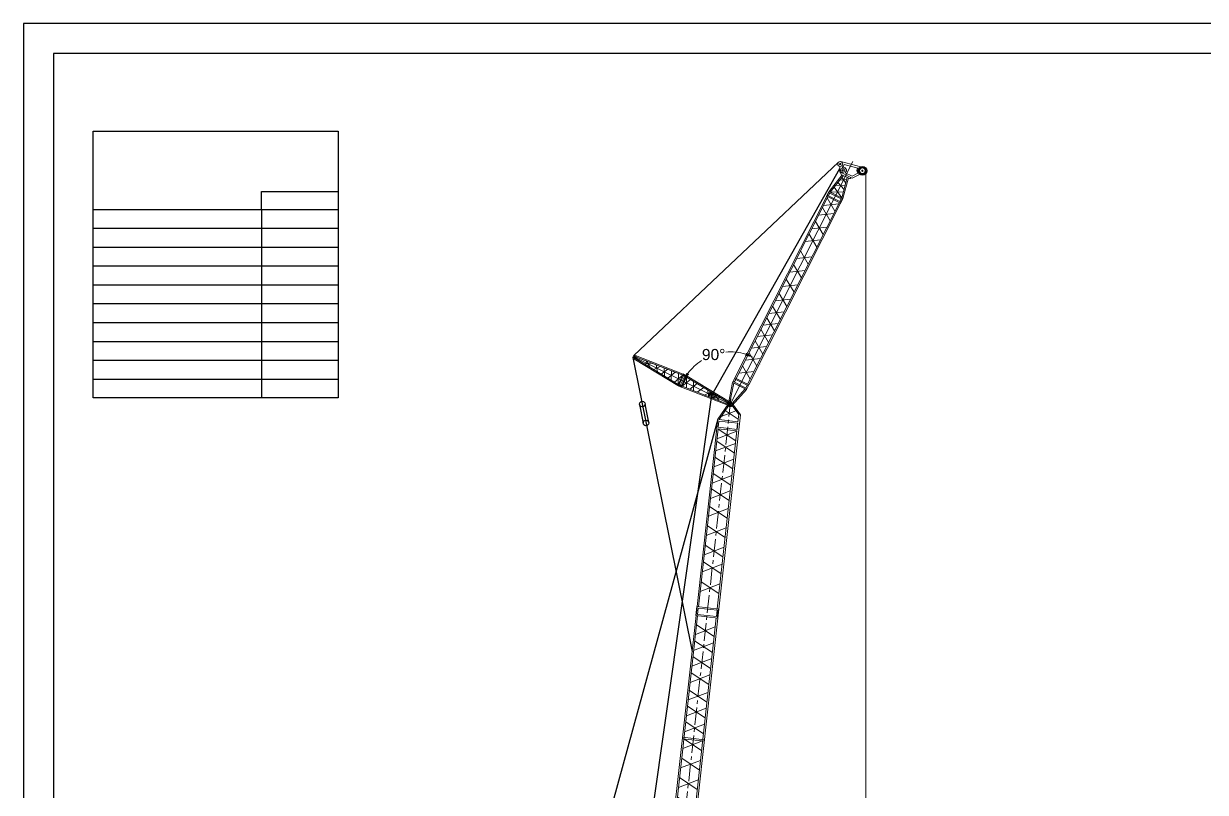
# Model space of a CAD drawing. Header units: millimetres. Extents: x -532461 to 503061443, y -184551 to 137919.
# Drawn here: x -532461 to -426115, y -115339 to -46127 of the extents above; entities that cross this region are included whole.
import ezdxf

# ---------------------------------------------------------------- set-up
doc = ezdxf.new("R2010")
doc.units = ezdxf.units.MM
doc.linetypes.add('CENTER', pattern=[50.8, 31.75, -6.35, 6.35, -6.35])
doc.linetypes.add('HIDDEN', pattern=[9.525, 6.35, -3.175])
doc.styles.get("Standard").update_dxf_attribs({"font": 'arial.ttf'})
doc.styles.add('style1', font='swisscl.ttf')
doc.dimstyles.get("Standard").update_dxf_attribs({"dimtxt": 1000, "dimasz": 800, "dimexe": 0.18, "dimexo": 600, "dimgap": 100, "dimtad": 0, "dimtih": 1, "dimtoh": 1, "dimdec": 0, "dimzin": 0, "dimdsep": 46, "dimtxsty": 'Standard', "dimcen": 0.09, "dimadec": 0, "dimazin": 0, "dimtfac": 1, "dimtdec": 0, "dimtofl": 0, "dimtmove": 0, "dimatfit": 3, "dimfxl": 1, "dimtolj": 1, "dimtzin": 0, "dimlwd": 5, "dimlwe": 5, "dimarcsym": 0})

# ---------------------------------------------------------------- blocks, each defined once
blk = doc.blocks.new('Main boom-73.5mtr')
at = {"color": 7, "linetype": 'CENTER', "lineweight": 5, "ltscale": 50}
blk.add_line((7993, 73557), (12, 105), dxfattribs=at)
at = {"color": 7, "lineweight": 18, "ltscale": 50}
for p, q in [((7746, 73091), (6828, 71732)), ((7786, 72950), (6936, 71693)), ((8104, 72962), (8696, 72158)), ((8131, 73115), (8854, 72131)), ((6861, 71006), (6922, 71564)), ((8625, 71509), (8696, 72158)), ((5105, 54844), (6847, 70877)), ((6794, 54660), (8537, 70694))]:
    blk.add_line(p, q, dxfattribs=at)
at = {"color": 7, "lineweight": 5}
for p, q in [((7135, 71987), (8448, 72495)), ((7487, 72508), (8650, 71736)), ((6749, 69974), (8534, 70664)), ((6844, 70848), (8439, 69791)), ((6629, 68872), (8414, 69562)), ((6724, 69745), (8319, 68688)), ((6474, 67445), (8259, 68135)), ((6569, 68318), (8164, 67261)), ((6316, 65984), (8100, 66673)), ((6411, 66857), (8005, 65800)), ((6163, 64583), (7948, 65273)), ((6258, 65457), (7853, 64400)), ((6086, 63869), (7680, 62811)), ((5991, 62995), (7775, 63685)), ((5804, 61271), (7588, 61961)), ((5898, 62144), (7493, 61087)), ((5614, 59524), (7398, 60214)), ((5709, 60397), (7303, 59340)), ((5448, 58003), (7233, 58693)), ((5543, 58876), (7138, 57819)), ((5254, 56216), (7039, 56906)), ((5349, 57090), (6944, 56033)), ((4928, 53214), (6523, 52157)), ((4833, 52341), (6617, 53030)), ((4677, 50900), (6461, 51590)), ((4771, 51773), (6366, 50716)), ((4523, 49485), (6307, 50175)), ((4618, 50358), (6212, 49301)), ((4363, 48018), (6148, 48708)), ((4458, 48892), (6053, 47835)), ((4193, 46449), (5977, 47139)), ((4288, 47322), (5882, 46265)), ((4134, 45906), (5728, 44849)), ((4039, 45032), (5823, 45722)), ((3883, 43595), (5667, 44285)), ((3978, 44469), (5572, 43412)), ((3717, 42074), (5502, 42764)), ((3812, 42947), (5407, 41890)), ((3528, 40327), (5312, 41017)), ((3623, 41200), (5217, 40143)), ((3433, 39454), (5027, 38396)), ((3338, 38580), (5122, 39270)), ((3148, 36833), (4932, 37523)), ((3243, 37707), (4837, 36650)), ((2958, 35086), (4742, 35776)), ((3053, 35960), (4648, 34903)), ((2863, 34213), (4458, 33156)), ((2768, 33339), (4553, 34029)), ((2578, 31592), (4363, 32282)), ((2673, 32466), (4268, 31409)), ((2389, 29845), (4173, 30535)), ((2484, 30719), (4078, 29662)), ((2188, 28461), (3972, 29151)), ((2282, 29335), (3877, 28278)), ((1998, 26714), (3782, 27404)), ((2093, 27588), (3687, 26531)), ((1808, 24967), (3592, 25657)), ((1903, 25841), (3497, 24784)), ((1636, 22916), (3420, 23606)), ((1731, 23789), (3325, 22732)), ((1446, 21169), (3230, 21859)), ((1541, 22043), (3135, 20985)), ((1351, 20296), (2945, 19239)), ((1256, 19422), (3040, 20112)), ((1066, 17675), (2851, 18365)), ((1161, 18549), (2756, 17492)), ((876, 15928), (2661, 16618)), ((971, 16802), (2566, 15745)), ((693, 14240), (2477, 14930)), ((788, 15113), (2382, 14056)), ((503, 12493), (2287, 13183)), ((598, 13366), (2192, 12309)), ((313, 10746), (2098, 11436)), ((408, 11619), (2003, 10562)), ((119, 8960), (1903, 9650)), ((214, 9833), (1809, 8776)), ((-67, 7252), (1718, 7942)), ((28, 8125), (1623, 7068))]:
    blk.add_line(p, q, dxfattribs=at)
at = {"color": 7, "lineweight": 18}
for p, q in [((4982, 54857), (6828, 71732)), ((6861, 71006), (6922, 71564)), ((8612, 71381), (6922, 71564)), ((8625, 71509), (6936, 71693)), ((6954, 54643), (8854, 72131)), ((8537, 70694), (6847, 70877)), ((8551, 70822), (6861, 71006)), ((6954, 54643), (4946, 54861)), ((5030, 54157), (5091, 54715)), ((6781, 54532), (5091, 54715)), ((-232, 7210), (4891, 54042)), ((-67, 7252), (5016, 54029)), ((1623, 7068), (6706, 53845)), ((1776, 6992), (6865, 53828)), ((6865, 53828), (4886, 54043)), ((6719, 53973), (5030, 54157)), ((5661, 42746), (3679, 42962)), ((5675, 42875), (3693, 43090)), ((4047, 29838), (2357, 30021)), ((4078, 29662), (2389, 29845)), ((3972, 29151), (2282, 29335)), ((3986, 29280), (2296, 29463)), ((2650, 15041), (642, 15259)), ((2477, 14930), (788, 15113)), ((2552, 15616), (862, 15800)), ((2566, 15745), (876, 15928)), ((-232, 7210), (-79, 64)), ((1782, 7051), (-226, 7269)), ((1598, 6941), (-69, 7122)), ((-69, 7122), (-49, 6495)), ((1443, 6333), (-49, 6495)), ((95, 47), (1776, 6992)), ((1443, 6333), (1598, 6941)), ((1411, 6207), (-45, 6365)), ((-45, 6365), (31, 4029)), ((836, 3941), (1411, 6207)), ((31, 4029), (844, 3941)), ((36, 3864), (124, 1138)), ((36, 3864), (795, 3782)), ((124, 1138), (795, 3782))]:
    blk.add_line(p, q, dxfattribs=at)
at = {"color": 7, "ltscale": 50}
blk.add_line((8551, 70822), (8611, 71381), dxfattribs=at)
at = {"color": 7, "lineweight": 13}
for p, q in [((8771, 71363), (8771, 71363)), ((8785, 71492), (8785, 71492))]:
    blk.add_line(p, q, dxfattribs=at)
for p, q in [((4891, 54042), (4982, 54857)), ((6781, 54532), (6719, 53973)), ((6865, 53828), (6954, 54643))]:
    blk.add_line(p, q)
at = {"color": 7, "lineweight": 18, "ltscale": 50}
for centre, radius in [((7940, 73070), 196), ((7940, 73070), 157), ((7940, 73070), 157), ((0, 0), 74), ((0, 0), 43.9)]:
    blk.add_circle(centre, radius, dxfattribs=at)
at = {"color": 7, "lineweight": 18}
blk.add_circle((7940, 73070), 62.4, dxfattribs=at)
blk.add_circle((7940, 73070), 62.4, dxfattribs=at)
blk.add_circle((7940, 73070), 62.4, dxfattribs=at)
blk.add_circle((7940, 73070), 62.4, dxfattribs=at)
at = {"color": 7, "linetype": 'HIDDEN', "lineweight": 18, "ltscale": 1500}
for radius in [62.4, 62.4, 49.9, 49.9]:
    blk.add_circle((7940, 73070), radius, dxfattribs=at)
blk.add_circle((0, 0), 106)
blk = doc.blocks.new('luff-24.5mtr')
at = {"color": 7, "linetype": 'CENTER', "lineweight": 5, "ltscale": 2500}
blk.add_line((0, 0), (11719, 21515), dxfattribs=at)
at = {"color": 7, "lineweight": 18, "ltscale": 50}
for p, q in [((10626, 21529), (12414, 21011)), ((9491, 18881), (10720, 20334)), ((9594, 18824), (10824, 20278)), ((10524, 20610), (10526, 21100)), ((10524, 20610), (11606, 20021)), ((10634, 20381), (11354, 19988)), ((10925, 21260), (12144, 20892)), ((11005, 20521), (11598, 20199)), ((11598, 20199), (12141, 20453)), ((11606, 20021), (12389, 20378)), ((10610, 18270), (11165, 20092)), ((10714, 18214), (11268, 20035)), ((9263, 18463), (498, 2371)), ((9367, 18407), (601, 2314)), ((9263, 18463), (10488, 17799)), ((9309, 18548), (10534, 17883)), ((9548, 18740), (9413, 18492)), ((9445, 18796), (10668, 18130)), ((9491, 18881), (10714, 18214)), ((10551, 18195), (10417, 17947)), ((10384, 17855), (1618, 1760)), ((10488, 17799), (1722, 1704)), ((271, 1954), (498, 2371)), ((421, 1982), (555, 2230)), ((452, 2286), (1676, 1620)), ((498, 2371), (1722, 1704)), ((271, 1954), (-172, 93)), ((375, 1898), (-31, 193)), ((1495, 1288), (172, -94)), ((1392, 1345), (179, 79)), ((271, 1954), (1495, 1288)), ((317, 2038), (1541, 1372)), ((1400, 1339), (1400, 1339)), ((1437, 1428), (1572, 1676)), ((1495, 1288), (1722, 1704)), ((1581, 1671), (1581, 1671))]:
    blk.add_line(p, q, dxfattribs=at)
at = {"color": 7, "lineweight": 5, "ltscale": 50}
for p, q in [((10610, 18270), (9948, 19242)), ((10102, 19425), (10933, 19330)), ((10840, 19024), (10309, 19669)), ((10482, 19873), (11105, 19898)), ((11010, 19585), (10693, 20123)), ((9308, 18303), (9967, 17090)), ((9594, 18824), (10770, 18794)), ((8842, 17447), (9501, 16234)), ((10326, 17751), (8950, 17642)), ((8175, 16222), (8834, 15009)), ((9860, 16895), (8484, 16786)), ((7566, 15104), (8225, 13891)), ((9193, 15670), (7817, 15561)), ((8584, 14552), (7208, 14443)), ((7768, 13055), (6392, 12946)), ((6751, 13607), (7410, 12394)), ((7109, 11844), (5733, 11735)), ((6091, 12396), (6750, 11183)), ((5394, 11116), (6053, 9903)), ((4703, 9847), (5362, 8634)), ((6412, 10564), (5036, 10455)), ((4085, 8713), (4744, 7501)), ((5720, 9295), (4344, 9186)), ((3530, 7694), (4189, 6481)), ((5103, 8161), (3727, 8052)), ((2966, 6683), (3625, 5470)), ((4547, 7142), (3171, 7033)), ((2420, 5653), (3077, 4439)), ((3984, 6131), (2608, 6022)), ((1840, 4588), (2497, 3374)), ((3428, 5106), (2052, 4997)), ((1212, 3436), (1869, 2222)), ((2857, 4035), (1480, 3928)), ((2229, 2882), (853, 2775))]:
    blk.add_line(p, q, dxfattribs=at)
at = {"color": 7, "lineweight": 5}
for p, q in [((10754, 19888), (10743, 19886)), ((9847, 18261), (9852, 18250)), ((10028, 18593), (10032, 18583)), ((802, 1660), (813, 1662)), ((985, 1991), (996, 1993))]:
    blk.add_line(p, q, dxfattribs=at)
for p, q in [((9263, 18463), (9491, 18881)), ((10488, 17799), (10714, 18214))]:
    blk.add_line(p, q)
at = {"color": 7, "ltscale": 50}
for p, q in [((10619, 18266), (10619, 18266)), ((10425, 17942), (10426, 17942))]:
    blk.add_line(p, q, dxfattribs=at)
at = {"color": 7}
blk.add_line((2842, 3484), (2841, 3484), dxfattribs=at)
at = {"color": 7, "lineweight": 18, "ltscale": 50}
for centre, radius in [((10573, 21316), 220), ((10573, 21316), 65.3), ((10780, 20744), 183), ((10780, 20744), 57.2), ((12547, 20647), 313), ((12547, 20647), 253), ((12547, 20647), 53.9), ((0, 0), 196), ((0, 0), 157), ((0, 0), 157)]:
    blk.add_circle(centre, radius, dxfattribs=at)
at = {"color": 7, "ltscale": 50}
blk.add_circle((12547, 20647), 388, dxfattribs=at)
at = {"color": 7, "lineweight": 18}
blk.add_circle((0, 0), 62.4, dxfattribs=at)
blk.add_circle((0, 0), 62.4, dxfattribs=at)
blk.add_circle((0, 0), 62.4, dxfattribs=at)
blk.add_circle((0, 0), 62.4, dxfattribs=at)
at = {"color": 7, "linetype": 'HIDDEN', "lineweight": 18, "ltscale": 1500}
for radius in [62.4, 62.4, 49.9, 49.9]:
    blk.add_circle((0, 0), radius, dxfattribs=at)
at = {"color": 7, "lineweight": 18, "ltscale": 50}
for centre, radius, start, end in [((10477, 20508), 113, 345.45878, 65.16578), ((10686, 20467), 100, 172.53653, 238.88792), ((10573, 21316), 357, 299.03715, 351.06727), ((10830, 20738), 279, 309.03584, 107.46167), ((12360, 20671), 309, 134.23541, 224.94796), ((11398, 20079), 100, 243.96046, 310.31186), ((11546, 19926), 113, 57.6826, 137.3896)]:
    blk.add_arc(centre, radius, start, end, dxfattribs=at)
blk = doc.blocks.new('fly mast')
at = {"color": 7, "lineweight": 18, "ltscale": 50}
for p, q in [((-4766, 1577), (-8788, 3867)), ((-4727, 1663), (-8749, 3953)), ((-4340, 2505), (-8697, 4066)), ((-4301, 2590), (-8657, 4152)), ((-4340, 2505), (-8198, 3887)), ((-4766, 1577), (-4301, 2590)), ((-4697, 1545), (-4231, 2558)), ((-4168, 2425), (-4555, 1584)), ((-4492, 1451), (-4026, 2464)), ((-4422, 1419), (-3956, 2432)), ((-3996, 2346), (-236, 206)), ((-3956, 2432), (65, 142)), ((-4422, 1419), (-65, -142)), ((-4382, 1505), (-310, 45)), ((-310, 45), (-236, 206)), ((-310, 45), (-26, -57)), ((0, 0), (-247, 114)), ((-236, 206), (26, 57))]:
    blk.add_line(p, q, dxfattribs=at)
at = {"color": 7, "linetype": 'CENTER', "lineweight": 5, "ltscale": 2500}
blk.add_line((-273, 126), (-8723, 4009), dxfattribs=at)
at = {"color": 7, "lineweight": 5, "ltscale": 50}
for p, q in [((-7132, 3505), (-7818, 3423)), ((-7304, 3130), (-7689, 3705)), ((-6391, 3240), (-6973, 2942)), ((-6620, 2741), (-6774, 3377)), ((-5715, 2997), (-6300, 2559)), ((-5996, 2386), (-6044, 3115)), ((-5034, 2753), (-5694, 2213)), ((-5367, 2028), (-5387, 2880)), ((-4340, 2505), (-5087, 1868)), ((-4727, 1663), (-4730, 2644)), ((-4382, 1505), (-3636, 2141)), ((-3996, 2346), (-3992, 1365)), ((-3689, 1256), (-3029, 1796)), ((-3356, 1982), (-3335, 1129)), ((-3008, 1012), (-2423, 1451)), ((-2332, 770), (-1749, 1067)), ((-2102, 1268), (-1949, 633)), ((-1591, 504), (-904, 586)), ((-1418, 879), (-1034, 305))]:
    blk.add_line(p, q, dxfattribs=at)
at = {"color": 7, "ltscale": 50}
for p, q in [((-3996, 2346), (-4340, 2505)), ((-3956, 2432), (-4301, 2590)), ((-4267, 2480), (-4267, 2480)), ((-3992, 2353), (-3992, 2354)), ((-4422, 1419), (-4766, 1577)), ((-4382, 1505), (-4727, 1663))]:
    blk.add_line(p, q, dxfattribs=at)
at = {"color": 7, "lineweight": 5}
for p, q in [((-4490, 1987), (-4492, 1996)), ((-4215, 1861), (-4217, 1870))]:
    blk.add_line(p, q, dxfattribs=at)
at = {"color": 7}
blk.add_line((-2935, 2079), (-2935, 2079), dxfattribs=at)
at = {"color": 7, "lineweight": 18, "ltscale": 50}
for centre, radius in [((-8723, 4009), 157), ((-1814, 834), 151), ((-1814, 834), 139), ((-1814, 834), 39.4), ((-1548, 712), 151), ((-1548, 712), 139), ((-1548, 712), 39.4), ((0, 0), 196), ((0, 0), 157), ((0, 0), 157)]:
    blk.add_circle(centre, radius, dxfattribs=at)
at = {"color": 7, "lineweight": 18}
for centre in [(-8723, 4009), (-8723, 4009), (0, 0), (0, 0), (0, 0), (0, 0)]:
    blk.add_circle(centre, 62.4, dxfattribs=at)
at = {"color": 7, "linetype": 'HIDDEN', "lineweight": 18, "ltscale": 1500}
for centre, radius in [((-8723, 4009), 62.4), ((-8723, 4009), 49.9), ((0, 0), 62.4), ((0, 0), 62.4), ((0, 0), 49.9), ((0, 0), 49.9)]:
    blk.add_circle(centre, radius, dxfattribs=at)
blk = doc.blocks.new('*D14')
at = {"color": 0, "lineweight": 5, "transparency": 16777216}
for start, end in [(48.66685, 77.41075), (6.28746, 35.69428)]:
    blk.add_arc((-477222, -156054), 7294, start, end, dxfattribs=at)
at = {"color": 0, "transparency": 16777216}
for points in [[(-475654, -149067), (-475610, -148804), (-476421, -148804)], [(-469838, -155248), (-470105, -155263), (-469928, -156054)]]:
    blk.add_solid(points, dxfattribs=at)
at = {"layer": 'Defpoints', "color": 0, "transparency": 16777216}
for p in [(-468814, -79919), (-470775, -152641), (-476924, -153357), (-494055, -156054), (-466695, -156054)]:
    blk.add_point(p, dxfattribs=at)
at = {"color": 0, "transparency": 16777216, "insert": (-471788, -151188), "char_height": 1000, "attachment_point": 5}
blk.add_mtext('\\A1;84°', dxfattribs=at)
blk = doc.blocks.new('*D15')
at = {"color": 0, "lineweight": 5, "transparency": 16777216}
for start, end in [(123.07314, 144.00087), (72.95187, 95.05534)]:
    blk.add_arc((-468867, -80406), 4724, start, end, dxfattribs=at)
at = {"color": 0, "transparency": 16777216}
for points in [[(-467433, -75766), (-467532, -76013), (-466740, -76188)], [(-472575, -77698), (-472804, -77560), (-473103, -78314)]]:
    blk.add_solid(points, dxfattribs=at)
at = {"layer": 'Defpoints', "color": 0, "transparency": 16777216}
for p in [(-457835, -58530), (-477475, -76155), (-469147, -75690), (-469137, -80273), (-468867, -80406)]:
    blk.add_point(p, dxfattribs=at)
at = {"color": 0, "transparency": 16777216, "insert": (-470365, -75925), "char_height": 1000, "attachment_point": 5}
blk.add_mtext('\\A1;90°', dxfattribs=at)

msp = doc.modelspace()

# ---------------------------------------------------------------- linework, layer by layer
for p, q in [((-477553.2, -76019.1), (-459132.4, -58612.7)), ((-470533.2, -79583.3), (-459009.8, -59162.6)), ((-477627.3, -76191.1), (-472307.5, -102642.4)), ((-480992.9, -153107.7), (-470533.2, -79583.3)), ((-477031.3, -80432.6), (-476709.2, -82103.9)), ((-476207.8, -82052.3), (-476532.9, -80386.5)), ((-469982.7, -81741.8), (-488686, -149881.5))]:
    msp.add_line(p, q)
at = {"color": 7, "linetype": 'CENTER', "lineweight": 5, "ltscale": 2500}
msp.add_line((-456684.1, -130286.3), (-456684, -59371.9), dxfattribs=at)
at = {"color": 7, "ltscale": 50}
for p, q in [((-511061.6, -62848.8), (-511061.6, -61242.6)), ((-511061.6, -61242.6), (-504166.1, -61242.6)), ((-526218.4, -62848.8), (-504166.1, -62848.8)), ((-511061.6, -62848.8), (-511061.6, -79828.3)), ((-526218.4, -64546.7), (-504166.1, -64546.7)), ((-526218.4, -66244.7), (-504166.1, -66244.7)), ((-526218.4, -67942.6), (-504166.1, -67942.6)), ((-526218.4, -69640.6), (-504166.1, -69640.6)), ((-526218.4, -71338.5), (-504166.1, -71338.5)), ((-526218.4, -73036.5), (-504166.1, -73036.5)), ((-526218.4, -74734.4), (-504166.1, -74734.4)), ((-526218.4, -76432.4), (-504166.1, -76432.4)), ((-526218.4, -78130.4), (-504166.1, -78130.4))]:
    msp.add_line(p, q, dxfattribs=at)
for points in [[(-532461.5, -184550.8), (-338914.8, -184550.8), (-338914.8, -46127.4), (-532461.5, -46127.4)], [(-529777.7, -181867.1), (-341598.5, -181867.1), (-341598.5, -48811.1), (-529777.7, -48811.1)], [(-526218.4, -55798.2), (-504166.1, -55798.2), (-504166.1, -79828.3), (-526218.4, -79828.3)]]:
    msp.add_lwpolyline(points, close=True, dxfattribs=at)
for centre in [(-476784.9, -80379.8), (-476458.5, -82078.1)]:
    msp.add_circle(centre, 252)

# ---------------------------------------------------------------- block references
for name, p, rotation in [('luff-24.5mtr', (-468867.5, -80406.1), 1.813746933361739), ('fly mast', (-468867.6, -80406.1), 358.3999999999999), ('Main boom-73.5mtr', (-476935.4, -153462), 359.8999999999999)]:
    msp.add_blockref(name, p, dxfattribs=dict(rotation=rotation))

# ---------------------------------------------------------------- texts
at = {"color": 7, "linetype": 'ByBlock', "ltscale": 50, "insert": (-440195.8, -85701.6), "char_height": 1000, "attachment_point": 4, "style": 'style1'}
msp.add_mtext('\\A1;', dxfattribs=at)

# ---------------------------------------------------------------- dimensions: what is measured, and where the dimension line sits
for base, line1, line2, picture, middle in [((-469147.4, -75690.1), ((-468867.5, -80406.2), (-457835.5, -58530.5)), ((-469137.2, -80272.9), (-477474.9, -76154.8)), '*D15', (-470364.6, -75925.3)), ((-470775.5, -152641.1), ((-494055, -156054), (-466694.8, -156054)), ((-468813.7, -79918.6), (-476923.7, -153357)), '*D14', (-471788.3, -151187.8))]:
    dim = msp.add_angular_dim_2l(base=base, line1=line1, line2=line2, dimstyle='Standard')
    dim.commit()
    dim.dimension.update_dxf_attribs({"geometry": picture, "text_midpoint": middle})

doc.saveas('drawing.dxf')
